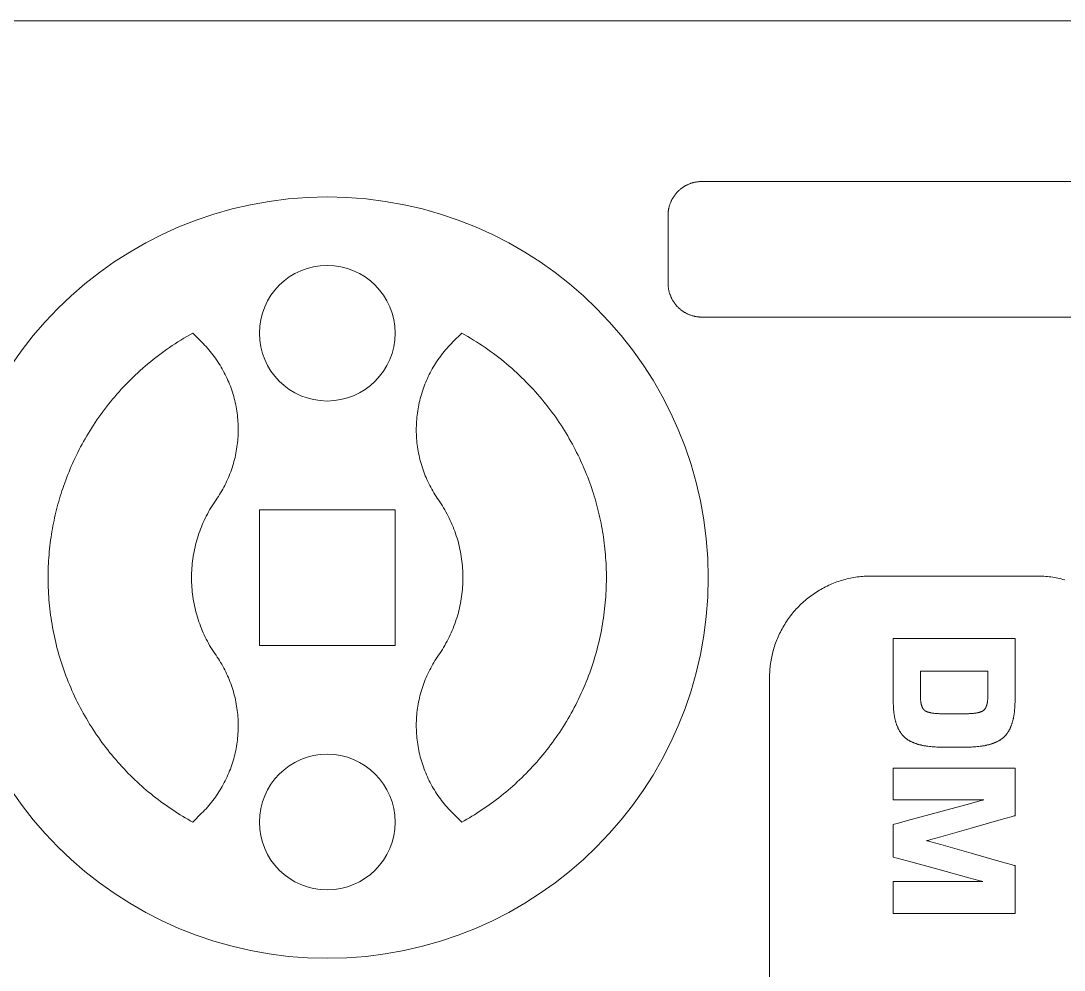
# Model space of a CAD drawing. Header units: inches. Extents: x -487 to 78, y 105 to 340.
# Drawn here: x -366.44 to -342.62, y 318.71 to 340.39 of the extents above; entities that cross this region are included whole.
import ezdxf

# ---------------------------------------------------------------- set-up
doc = ezdxf.new("R2010")
doc.units = ezdxf.units.IN
doc.header["$MEASUREMENT"] = 0
for name, color, linetype in [('Capa 1', 7, 'Continuous'), ('Capa 2', 20, 'Continuous'), ('Capa 3', 150, 'Continuous')]:
    doc.layers.add(name, color=color, linetype=linetype)

msp = doc.modelspace()

# ---------------------------------------------------------------- linework, layer by layer
at = {"layer": 'Capa 1', "color": 28, "lineweight": 9, "true_color": 0x11100b}
for points in [[(-342.177, 333.622), (-350.891, 333.622), (-350.904, 333.622), (-350.918, 333.623), (-350.931, 333.623), (-350.944, 333.624), (-350.958, 333.625), (-350.971, 333.626), (-350.985, 333.628), (-350.998, 333.63), (-351.011, 333.632), (-351.024, 333.634), (-351.037, 333.636), (-351.05, 333.639), (-351.063, 333.642), (-351.077, 333.645), (-351.089, 333.648), (-351.102, 333.652), (-351.115, 333.655), (-351.128, 333.659), (-351.141, 333.664), (-351.153, 333.668), (-351.166, 333.673), (-351.178, 333.677), (-351.191, 333.683), (-351.203, 333.688), (-351.215, 333.693), (-351.227, 333.699), (-351.239, 333.705), (-351.251, 333.711), (-351.263, 333.717), (-351.275, 333.724), (-351.286, 333.731), (-351.298, 333.737), (-351.309, 333.745), (-351.32, 333.752), (-351.331, 333.759), (-351.342, 333.767), (-351.353, 333.775), (-351.363, 333.783), (-351.374, 333.791), (-351.384, 333.8), (-351.395, 333.808), (-351.405, 333.817), (-351.415, 333.826), (-351.424, 333.835), (-351.434, 333.844), (-351.443, 333.854), (-351.453, 333.864), (-351.462, 333.873), (-351.471, 333.883), (-351.479, 333.893), (-351.488, 333.904), (-351.497, 333.914), (-351.505, 333.924), (-351.513, 333.935), (-351.521, 333.946), (-351.528, 333.957), (-351.536, 333.968), (-351.543, 333.979), (-351.55, 333.99), (-351.557, 334.002), (-351.564, 334.013), (-351.57, 334.025), (-351.577, 334.037), (-351.583, 334.049), (-351.589, 334.061), (-351.595, 334.073), (-351.6, 334.085), (-351.605, 334.097), (-351.61, 334.11), (-351.615, 334.122), (-351.62, 334.135), (-351.624, 334.147), (-351.629, 334.16), (-351.633, 334.173), (-351.636, 334.186), (-351.64, 334.198), (-351.643, 334.211), (-351.646, 334.224), (-351.649, 334.237), (-351.652, 334.25), (-351.654, 334.264), (-351.656, 334.277), (-351.658, 334.29), (-351.66, 334.303), (-351.661, 334.317), (-351.663, 334.33), (-351.664, 334.343), (-351.664, 334.357), (-351.665, 334.37), (-351.665, 334.383), (-351.665, 334.397), (-351.665, 335.946), (-351.665, 335.959), (-351.665, 335.972), (-351.664, 335.986), (-351.664, 335.999), (-351.663, 336.012), (-351.661, 336.026), (-351.66, 336.039), (-351.658, 336.052), (-351.656, 336.065), (-351.654, 336.078), (-351.652, 336.092), (-351.649, 336.105), (-351.646, 336.118), (-351.643, 336.131), (-351.64, 336.144), (-351.636, 336.157), (-351.633, 336.169), (-351.629, 336.182), (-351.624, 336.195), (-351.62, 336.208), (-351.615, 336.22), (-351.61, 336.233), (-351.605, 336.245), (-351.6, 336.257), (-351.595, 336.269), (-351.589, 336.282), (-351.583, 336.293), (-351.577, 336.305), (-351.57, 336.317), (-351.564, 336.329), (-351.557, 336.34), (-351.55, 336.352), (-351.543, 336.363), (-351.536, 336.374), (-351.528, 336.385), (-351.521, 336.396), (-351.513, 336.407), (-351.505, 336.418), (-351.497, 336.428), (-351.488, 336.439), (-351.479, 336.449), (-351.471, 336.459), (-351.462, 336.469), (-351.453, 336.479), (-351.443, 336.488), (-351.434, 336.498), (-351.424, 336.507), (-351.415, 336.516), (-351.405, 336.525), (-351.395, 336.534), (-351.384, 336.543), (-351.374, 336.551), (-351.363, 336.559), (-351.353, 336.567), (-351.342, 336.575), (-351.331, 336.583), (-351.32, 336.59), (-351.309, 336.598), (-351.298, 336.605), (-351.286, 336.612), (-351.275, 336.618), (-351.263, 336.625), (-351.251, 336.631), (-351.239, 336.637), (-351.227, 336.643), (-351.215, 336.649), (-351.203, 336.654), (-351.191, 336.66), (-351.178, 336.665), (-351.166, 336.67), (-351.153, 336.674), (-351.141, 336.679), (-351.128, 336.683), (-351.115, 336.687), (-351.102, 336.691), (-351.089, 336.694), (-351.077, 336.697), (-351.063, 336.701), (-351.05, 336.703), (-351.037, 336.706), (-351.024, 336.708), (-351.011, 336.711), (-350.998, 336.713), (-350.985, 336.714), (-350.971, 336.716), (-350.958, 336.717), (-350.944, 336.718), (-350.931, 336.719), (-350.918, 336.719), (-350.904, 336.72), (-350.891, 336.72), (-339.446, 336.72)], [(-362.516, 333.255), (-362.584, 333.217), (-362.652, 333.178), (-362.719, 333.138), (-362.785, 333.098), (-362.852, 333.057), (-362.917, 333.015), (-362.982, 332.972), (-363.047, 332.928), (-363.111, 332.884), (-363.174, 332.839), (-363.237, 332.793), (-363.299, 332.746), (-363.36, 332.699), (-363.421, 332.651), (-363.481, 332.603), (-363.54, 332.554), (-363.599, 332.504), (-363.657, 332.453), (-363.714, 332.402), (-363.771, 332.351), (-363.827, 332.298), (-363.882, 332.245), (-363.936, 332.192), (-363.99, 332.138), (-364.043, 332.083), (-364.095, 332.028), (-364.146, 331.973), (-364.197, 331.917), (-364.247, 331.861), (-364.296, 331.804), (-364.344, 331.746), (-364.391, 331.689), (-364.438, 331.63), (-364.484, 331.572), (-364.529, 331.513), (-364.573, 331.454), (-364.617, 331.394), (-364.659, 331.334), (-364.701, 331.274), (-364.742, 331.213), (-364.782, 331.153), (-364.821, 331.092), (-364.86, 331.03), (-364.898, 330.969), (-364.935, 330.907), (-364.971, 330.845), (-365.006, 330.783), (-365.04, 330.721), (-365.074, 330.658), (-365.107, 330.596), (-365.139, 330.533), (-365.17, 330.47), (-365.2, 330.407), (-365.23, 330.344), (-365.259, 330.281), (-365.287, 330.217), (-365.314, 330.154), (-365.34, 330.091), (-365.366, 330.028), (-365.39, 329.964), (-365.414, 329.901), (-365.438, 329.837), (-365.46, 329.774), (-365.482, 329.711), (-365.502, 329.652), (-365.521, 329.593), (-365.539, 329.533), (-365.557, 329.473), (-365.575, 329.413), (-365.592, 329.352), (-365.608, 329.29), (-365.624, 329.229), (-365.639, 329.166), (-365.654, 329.104), (-365.668, 329.041), (-365.682, 328.978), (-365.695, 328.915), (-365.707, 328.851), (-365.719, 328.787), (-365.73, 328.722), (-365.741, 328.657), (-365.75, 328.592), (-365.76, 328.526), (-365.768, 328.46), (-365.776, 328.394), (-365.783, 328.328), (-365.79, 328.261), (-365.796, 328.194), (-365.801, 328.127), (-365.805, 328.06), (-365.809, 327.992), (-365.812, 327.924), (-365.814, 327.856), (-365.816, 327.787), (-365.817, 327.719), (-365.817, 327.65), (-365.817, 327.581), (-365.815, 327.512), (-365.813, 327.443), (-365.81, 327.374), (-365.807, 327.304), (-365.802, 327.235), (-365.797, 327.165), (-365.791, 327.095), (-365.784, 327.025), (-365.777, 326.956), (-365.769, 326.886), (-365.76, 326.816), (-365.75, 326.746), (-365.739, 326.676), (-365.728, 326.606), (-365.715, 326.536), (-365.702, 326.466), (-365.688, 326.396), (-365.674, 326.326), (-365.658, 326.256), (-365.642, 326.187), (-365.625, 326.117), (-365.607, 326.048), (-365.588, 325.978), (-365.569, 325.909), (-365.548, 325.84), (-365.527, 325.772), (-365.506, 325.703), (-365.483, 325.634), (-365.459, 325.566), (-365.435, 325.498), (-365.41, 325.43), (-365.384, 325.363), (-365.358, 325.295), (-365.33, 325.228), (-365.302, 325.162), (-365.273, 325.095), (-365.244, 325.029), (-365.213, 324.963), (-365.182, 324.898), (-365.15, 324.833), (-365.117, 324.768), (-365.084, 324.703), (-365.05, 324.639), (-365.015, 324.576), (-364.979, 324.513), (-364.943, 324.45), (-364.906, 324.388), (-364.869, 324.326), (-364.83, 324.265), (-364.791, 324.204), (-364.752, 324.143), (-364.711, 324.083), (-364.67, 324.024), (-364.629, 323.965), (-364.587, 323.907), (-364.544, 323.849), (-364.5, 323.792), (-364.456, 323.735), (-364.412, 323.679), (-364.366, 323.624), (-364.321, 323.569), (-364.274, 323.514), (-364.228, 323.46), (-364.18, 323.407), (-364.132, 323.355), (-364.084, 323.303), (-364.035, 323.251), (-363.986, 323.201), (-363.936, 323.151), (-363.886, 323.101), (-363.835, 323.052), (-363.784, 323.004), (-363.732, 322.957), (-363.68, 322.91), (-363.628, 322.864), (-363.575, 322.819), (-363.522, 322.774), (-363.468, 322.73), (-363.415, 322.687), (-363.36, 322.644), (-363.306, 322.602), (-363.251, 322.56), (-363.196, 322.52), (-363.14, 322.48), (-363.085, 322.441), (-363.029, 322.402), (-362.973, 322.365), (-362.916, 322.327), (-362.86, 322.291), (-362.803, 322.256), (-362.746, 322.221), (-362.688, 322.186), (-362.631, 322.153), (-362.573, 322.12), (-362.516, 322.087), (-362.312, 322.289), (-362.278, 322.323), (-362.244, 322.358), (-362.211, 322.393), (-362.179, 322.43), (-362.147, 322.466), (-362.116, 322.504), (-362.085, 322.542), (-362.055, 322.58), (-362.026, 322.619), (-361.998, 322.658), (-361.97, 322.698), (-361.942, 322.739), (-361.916, 322.779), (-361.89, 322.821), (-361.865, 322.862), (-361.841, 322.904), (-361.817, 322.947), (-361.795, 322.99), (-361.773, 323.033), (-361.751, 323.077), (-361.731, 323.121), (-361.711, 323.165), (-361.692, 323.21), (-361.674, 323.255), (-361.656, 323.3), (-361.64, 323.346), (-361.623, 323.392), (-361.608, 323.438), (-361.594, 323.484), (-361.58, 323.531), (-361.568, 323.578), (-361.556, 323.625), (-361.545, 323.673), (-361.535, 323.72), (-361.525, 323.768), (-361.517, 323.816), (-361.509, 323.864), (-361.502, 323.912), (-361.496, 323.96), (-361.491, 324.008), (-361.487, 324.057), (-361.483, 324.105), (-361.48, 324.154), (-361.478, 324.202), (-361.477, 324.251), (-361.477, 324.3), (-361.477, 324.348), (-361.479, 324.397), (-361.481, 324.445), (-361.485, 324.494), (-361.489, 324.542), (-361.493, 324.591), (-361.499, 324.639), (-361.506, 324.687), (-361.513, 324.735), (-361.521, 324.783), (-361.53, 324.831), (-361.54, 324.878), (-361.55, 324.926), (-361.562, 324.973), (-361.574, 325.02), (-361.587, 325.067), (-361.601, 325.114), (-361.616, 325.16), (-361.632, 325.206), (-361.648, 325.252), (-361.665, 325.297), (-361.683, 325.343), (-361.701, 325.387), (-361.721, 325.432), (-361.741, 325.476), (-361.762, 325.52), (-361.784, 325.564), (-361.806, 325.607), (-361.829, 325.649), (-361.853, 325.692), (-361.878, 325.734), (-361.903, 325.775), (-361.929, 325.816), (-361.956, 325.857), (-361.984, 325.897), (-362.014, 325.941), (-362.044, 325.986), (-362.073, 326.032), (-362.101, 326.078), (-362.129, 326.125), (-362.155, 326.171), (-362.181, 326.219), (-362.206, 326.267), (-362.23, 326.315), (-362.253, 326.364), (-362.275, 326.413), (-362.297, 326.463), (-362.318, 326.512), (-362.337, 326.563), (-362.356, 326.613), (-362.374, 326.664), (-362.391, 326.715), (-362.407, 326.767), (-362.423, 326.819), (-362.437, 326.871), (-362.451, 326.923), (-362.463, 326.976), (-362.475, 327.028), (-362.485, 327.081), (-362.495, 327.134), (-362.504, 327.188), (-362.512, 327.241), (-362.519, 327.294), (-362.525, 327.348), (-362.531, 327.402), (-362.535, 327.456), (-362.538, 327.509), (-362.54, 327.563), (-362.542, 327.617), (-362.542, 327.671), (-362.542, 327.725), (-362.54, 327.779), (-362.538, 327.833), (-362.535, 327.887), (-362.531, 327.941), (-362.525, 327.995), (-362.519, 328.048), (-362.512, 328.102), (-362.504, 328.155), (-362.495, 328.209), (-362.485, 328.262), (-362.475, 328.314), (-362.463, 328.367), (-362.451, 328.42), (-362.437, 328.472), (-362.423, 328.524), (-362.407, 328.576), (-362.391, 328.627), (-362.374, 328.678), (-362.356, 328.729), (-362.337, 328.78), (-362.318, 328.83), (-362.297, 328.88), (-362.275, 328.93), (-362.253, 328.979), (-362.23, 329.028), (-362.206, 329.076), (-362.181, 329.124), (-362.155, 329.171), (-362.129, 329.218), (-362.101, 329.265), (-362.073, 329.311), (-362.044, 329.356), (-362.014, 329.401), (-361.984, 329.446), (-361.956, 329.486), (-361.929, 329.527), (-361.903, 329.568), (-361.878, 329.609), (-361.853, 329.651), (-361.829, 329.693), (-361.806, 329.736), (-361.784, 329.779), (-361.762, 329.823), (-361.741, 329.866), (-361.721, 329.911), (-361.701, 329.955), (-361.683, 330), (-361.665, 330.045), (-361.648, 330.091), (-361.632, 330.137), (-361.616, 330.183), (-361.601, 330.229), (-361.587, 330.276), (-361.574, 330.322), (-361.562, 330.37), (-361.55, 330.417), (-361.54, 330.464), (-361.53, 330.512), (-361.521, 330.559), (-361.513, 330.608), (-361.506, 330.656), (-361.499, 330.704), (-361.493, 330.752), (-361.489, 330.801), (-361.485, 330.849), (-361.481, 330.897), (-361.479, 330.946), (-361.477, 330.994), (-361.477, 331.043), (-361.477, 331.092), (-361.478, 331.14), (-361.48, 331.189), (-361.483, 331.237), (-361.487, 331.286), (-361.491, 331.334), (-361.496, 331.383), (-361.502, 331.431), (-361.509, 331.479), (-361.517, 331.527), (-361.525, 331.575), (-361.535, 331.622), (-361.545, 331.67), (-361.556, 331.717), (-361.568, 331.765), (-361.58, 331.811), (-361.594, 331.858), (-361.608, 331.905), (-361.623, 331.951), (-361.64, 331.997), (-361.656, 332.042), (-361.674, 332.088), (-361.692, 332.133), (-361.711, 332.178), (-361.731, 332.222), (-361.751, 332.266), (-361.773, 332.31), (-361.795, 332.353), (-361.817, 332.396), (-361.841, 332.438), (-361.865, 332.48), (-361.89, 332.522), (-361.916, 332.564), (-361.942, 332.604), (-361.97, 332.645), (-361.998, 332.684), (-362.026, 332.724), (-362.055, 332.763), (-362.085, 332.801), (-362.116, 332.839), (-362.147, 332.876), (-362.179, 332.913), (-362.211, 332.949), (-362.244, 332.985), (-362.278, 333.02), (-362.312, 333.054), (-362.516, 333.255)], [(-356.374, 333.255), (-356.306, 333.217), (-356.238, 333.178), (-356.171, 333.138), (-356.104, 333.098), (-356.038, 333.057), (-355.972, 333.015), (-355.907, 332.972), (-355.843, 332.928), (-355.779, 332.884), (-355.716, 332.839), (-355.653, 332.793), (-355.591, 332.746), (-355.53, 332.699), (-355.469, 332.651), (-355.409, 332.603), (-355.349, 332.554), (-355.291, 332.504), (-355.233, 332.453), (-355.175, 332.402), (-355.119, 332.351), (-355.063, 332.298), (-355.008, 332.245), (-354.953, 332.192), (-354.9, 332.138), (-354.847, 332.083), (-354.795, 332.028), (-354.743, 331.973), (-354.693, 331.917), (-354.643, 331.861), (-354.594, 331.804), (-354.545, 331.746), (-354.498, 331.689), (-354.452, 331.63), (-354.406, 331.572), (-354.361, 331.513), (-354.316, 331.454), (-354.273, 331.394), (-354.23, 331.334), (-354.188, 331.274), (-354.147, 331.213), (-354.107, 331.153), (-354.068, 331.092), (-354.029, 331.03), (-353.992, 330.969), (-353.955, 330.907), (-353.919, 330.845), (-353.884, 330.783), (-353.849, 330.721), (-353.816, 330.658), (-353.783, 330.596), (-353.751, 330.533), (-353.72, 330.47), (-353.689, 330.407), (-353.66, 330.344), (-353.631, 330.281), (-353.603, 330.217), (-353.576, 330.154), (-353.549, 330.091), (-353.524, 330.028), (-353.499, 329.964), (-353.475, 329.901), (-353.452, 329.837), (-353.429, 329.774), (-353.408, 329.711), (-353.388, 329.652), (-353.369, 329.593), (-353.35, 329.533), (-353.332, 329.473), (-353.315, 329.413), (-353.298, 329.352), (-353.281, 329.29), (-353.266, 329.229), (-353.25, 329.166), (-353.236, 329.104), (-353.221, 329.041), (-353.208, 328.978), (-353.195, 328.915), (-353.183, 328.851), (-353.171, 328.787), (-353.16, 328.722), (-353.149, 328.657), (-353.139, 328.592), (-353.13, 328.526), (-353.121, 328.46), (-353.113, 328.394), (-353.106, 328.328), (-353.1, 328.261), (-353.094, 328.194), (-353.089, 328.127), (-353.084, 328.06), (-353.08, 327.992), (-353.077, 327.924), (-353.075, 327.856), (-353.073, 327.787), (-353.072, 327.719), (-353.072, 327.65), (-353.073, 327.581), (-353.074, 327.512), (-353.077, 327.443), (-353.079, 327.374), (-353.083, 327.304), (-353.087, 327.235), (-353.092, 327.165), (-353.098, 327.095), (-353.105, 327.025), (-353.113, 326.956), (-353.121, 326.886), (-353.13, 326.816), (-353.14, 326.746), (-353.151, 326.676), (-353.162, 326.606), (-353.174, 326.536), (-353.187, 326.466), (-353.201, 326.396), (-353.216, 326.326), (-353.231, 326.256), (-353.248, 326.187), (-353.265, 326.117), (-353.282, 326.048), (-353.301, 325.978), (-353.321, 325.909), (-353.341, 325.84), (-353.362, 325.772), (-353.384, 325.703), (-353.407, 325.634), (-353.43, 325.566), (-353.454, 325.498), (-353.48, 325.43), (-353.505, 325.363), (-353.532, 325.295), (-353.559, 325.228), (-353.587, 325.162), (-353.616, 325.095), (-353.646, 325.029), (-353.676, 324.963), (-353.708, 324.898), (-353.74, 324.833), (-353.772, 324.768), (-353.806, 324.703), (-353.84, 324.639), (-353.875, 324.576), (-353.91, 324.513), (-353.946, 324.45), (-353.983, 324.388), (-354.021, 324.326), (-354.06, 324.265), (-354.098, 324.204), (-354.138, 324.143), (-354.178, 324.083), (-354.219, 324.024), (-354.261, 323.965), (-354.303, 323.907), (-354.346, 323.849), (-354.389, 323.792), (-354.433, 323.735), (-354.478, 323.679), (-354.523, 323.624), (-354.569, 323.569), (-354.615, 323.514), (-354.662, 323.46), (-354.709, 323.407), (-354.757, 323.355), (-354.806, 323.303), (-354.855, 323.251), (-354.904, 323.201), (-354.954, 323.151), (-355.004, 323.101), (-355.055, 323.052), (-355.106, 323.004), (-355.157, 322.957), (-355.209, 322.91), (-355.262, 322.864), (-355.314, 322.819), (-355.368, 322.774), (-355.421, 322.73), (-355.475, 322.687), (-355.529, 322.644), (-355.584, 322.602), (-355.639, 322.56), (-355.694, 322.52), (-355.749, 322.48), (-355.805, 322.441), (-355.861, 322.402), (-355.917, 322.365), (-355.973, 322.327), (-356.03, 322.291), (-356.087, 322.256), (-356.144, 322.221), (-356.201, 322.186), (-356.259, 322.153), (-356.316, 322.12), (-356.374, 322.087), (-356.577, 322.289), (-356.612, 322.323), (-356.645, 322.358), (-356.679, 322.393), (-356.711, 322.43), (-356.743, 322.466), (-356.774, 322.504), (-356.805, 322.542), (-356.834, 322.58), (-356.863, 322.619), (-356.892, 322.658), (-356.92, 322.698), (-356.947, 322.739), (-356.974, 322.779), (-356.999, 322.821), (-357.024, 322.862), (-357.049, 322.904), (-357.072, 322.947), (-357.095, 322.99), (-357.117, 323.033), (-357.138, 323.077), (-357.159, 323.121), (-357.179, 323.165), (-357.198, 323.21), (-357.216, 323.255), (-357.233, 323.3), (-357.25, 323.346), (-357.266, 323.392), (-357.281, 323.438), (-357.295, 323.484), (-357.309, 323.531), (-357.322, 323.578), (-357.333, 323.625), (-357.345, 323.673), (-357.355, 323.72), (-357.364, 323.768), (-357.373, 323.816), (-357.38, 323.864), (-357.388, 323.912), (-357.394, 323.96), (-357.399, 324.008), (-357.403, 324.057), (-357.407, 324.105), (-357.41, 324.154), (-357.411, 324.202), (-357.412, 324.251), (-357.413, 324.3), (-357.412, 324.348), (-357.411, 324.397), (-357.408, 324.445), (-357.405, 324.494), (-357.401, 324.542), (-357.396, 324.591), (-357.391, 324.639), (-357.384, 324.687), (-357.377, 324.735), (-357.369, 324.783), (-357.36, 324.831), (-357.35, 324.878), (-357.339, 324.926), (-357.328, 324.973), (-357.315, 325.02), (-357.302, 325.067), (-357.288, 325.114), (-357.274, 325.16), (-357.258, 325.206), (-357.242, 325.252), (-357.225, 325.297), (-357.207, 325.343), (-357.188, 325.387), (-357.169, 325.432), (-357.149, 325.476), (-357.128, 325.52), (-357.106, 325.564), (-357.083, 325.607), (-357.06, 325.649), (-357.036, 325.692), (-357.012, 325.734), (-356.986, 325.775), (-356.96, 325.816), (-356.933, 325.857), (-356.906, 325.897), (-356.875, 325.941), (-356.846, 325.986), (-356.817, 326.032), (-356.788, 326.078), (-356.761, 326.125), (-356.735, 326.171), (-356.709, 326.219), (-356.684, 326.267), (-356.66, 326.315), (-356.636, 326.364), (-356.614, 326.413), (-356.593, 326.463), (-356.572, 326.512), (-356.552, 326.563), (-356.534, 326.613), (-356.515, 326.664), (-356.498, 326.715), (-356.482, 326.767), (-356.467, 326.819), (-356.452, 326.871), (-356.439, 326.923), (-356.426, 326.976), (-356.415, 327.028), (-356.404, 327.081), (-356.394, 327.134), (-356.385, 327.188), (-356.377, 327.241), (-356.37, 327.294), (-356.364, 327.348), (-356.359, 327.402), (-356.355, 327.456), (-356.351, 327.509), (-356.349, 327.563), (-356.348, 327.617), (-356.347, 327.671), (-356.348, 327.725), (-356.349, 327.779), (-356.351, 327.833), (-356.355, 327.887), (-356.359, 327.941), (-356.364, 327.995), (-356.37, 328.048), (-356.377, 328.102), (-356.385, 328.155), (-356.394, 328.209), (-356.404, 328.262), (-356.415, 328.314), (-356.426, 328.367), (-356.439, 328.42), (-356.452, 328.472), (-356.467, 328.524), (-356.482, 328.576), (-356.498, 328.627), (-356.515, 328.678), (-356.534, 328.729), (-356.552, 328.78), (-356.572, 328.83), (-356.593, 328.88), (-356.614, 328.93), (-356.636, 328.979), (-356.66, 329.028), (-356.684, 329.076), (-356.709, 329.124), (-356.735, 329.171), (-356.761, 329.218), (-356.788, 329.265), (-356.817, 329.311), (-356.846, 329.356), (-356.875, 329.401), (-356.906, 329.446), (-356.933, 329.486), (-356.96, 329.527), (-356.986, 329.568), (-357.012, 329.609), (-357.036, 329.651), (-357.06, 329.693), (-357.083, 329.736), (-357.106, 329.779), (-357.128, 329.823), (-357.149, 329.866), (-357.169, 329.911), (-357.188, 329.955), (-357.207, 330), (-357.225, 330.045), (-357.242, 330.091), (-357.258, 330.137), (-357.274, 330.183), (-357.288, 330.229), (-357.302, 330.276), (-357.315, 330.322), (-357.328, 330.37), (-357.339, 330.417), (-357.35, 330.464), (-357.36, 330.512), (-357.369, 330.559), (-357.377, 330.608), (-357.384, 330.656), (-357.391, 330.704), (-357.396, 330.752), (-357.401, 330.801), (-357.405, 330.849), (-357.408, 330.897), (-357.411, 330.946), (-357.412, 330.994), (-357.413, 331.043), (-357.412, 331.092), (-357.411, 331.14), (-357.41, 331.189), (-357.407, 331.237), (-357.403, 331.286), (-357.399, 331.334), (-357.394, 331.383), (-357.388, 331.431), (-357.38, 331.479), (-357.373, 331.527), (-357.364, 331.575), (-357.355, 331.622), (-357.345, 331.67), (-357.333, 331.717), (-357.322, 331.765), (-357.309, 331.811), (-357.295, 331.858), (-357.281, 331.905), (-357.266, 331.951), (-357.25, 331.997), (-357.233, 332.042), (-357.216, 332.088), (-357.198, 332.133), (-357.179, 332.178), (-357.159, 332.222), (-357.138, 332.266), (-357.117, 332.31), (-357.095, 332.353), (-357.072, 332.396), (-357.049, 332.438), (-357.024, 332.48), (-356.999, 332.522), (-356.974, 332.564), (-356.947, 332.604), (-356.92, 332.645), (-356.892, 332.684), (-356.863, 332.724), (-356.834, 332.763), (-356.805, 332.801), (-356.774, 332.839), (-356.743, 332.876), (-356.711, 332.913), (-356.679, 332.949), (-356.645, 332.985), (-356.612, 333.02), (-356.577, 333.054), (-356.374, 333.255)], [(-360.994, 329.22), (-360.994, 326.123), (-357.896, 326.123), (-357.896, 329.22), (-360.994, 329.22)], [(-349.348, 318.436), (-349.348, 325.385), (-349.348, 325.425), (-349.347, 325.466), (-349.345, 325.506), (-349.343, 325.546), (-349.339, 325.585), (-349.335, 325.626), (-349.331, 325.665), (-349.326, 325.705), (-349.32, 325.745), (-349.314, 325.784), (-349.306, 325.824), (-349.298, 325.863), (-349.29, 325.902), (-349.281, 325.941), (-349.271, 325.98), (-349.26, 326.019), (-349.249, 326.057), (-349.237, 326.096), (-349.224, 326.134), (-349.211, 326.171), (-349.197, 326.209), (-349.182, 326.247), (-349.167, 326.284), (-349.152, 326.32), (-349.135, 326.357), (-349.118, 326.393), (-349.1, 326.429), (-349.082, 326.465), (-349.063, 326.5), (-349.043, 326.535), (-349.023, 326.57), (-349.002, 326.604), (-348.981, 326.638), (-348.959, 326.672), (-348.937, 326.705), (-348.914, 326.738), (-348.89, 326.77), (-348.866, 326.802), (-348.841, 326.834), (-348.816, 326.865), (-348.79, 326.896), (-348.764, 326.926), (-348.737, 326.956), (-348.71, 326.985), (-348.682, 327.014), (-348.653, 327.042), (-348.625, 327.07), (-348.595, 327.098), (-348.565, 327.124), (-348.535, 327.151), (-348.504, 327.177), (-348.473, 327.202), (-348.442, 327.227), (-348.41, 327.251), (-348.377, 327.274), (-348.345, 327.297), (-348.311, 327.32), (-348.278, 327.342), (-348.244, 327.363), (-348.21, 327.384), (-348.175, 327.404), (-348.14, 327.423), (-348.105, 327.442), (-348.069, 327.461), (-348.033, 327.478), (-347.996, 327.496), (-347.96, 327.512), (-347.923, 327.528), (-347.886, 327.543), (-347.849, 327.558), (-347.811, 327.572), (-347.773, 327.585), (-347.735, 327.597), (-347.697, 327.609), (-347.658, 327.621), (-347.62, 327.631), (-347.581, 327.641), (-347.542, 327.65), (-347.503, 327.659), (-347.463, 327.667), (-347.424, 327.674), (-347.384, 327.681), (-347.345, 327.686), (-347.305, 327.691), (-347.265, 327.696), (-347.225, 327.7), (-347.185, 327.703), (-347.145, 327.705), (-347.105, 327.707), (-347.065, 327.708), (-347.025, 327.708), (-343.244, 327.708), (-343.203, 327.708), (-343.163, 327.707), (-343.123, 327.705), (-343.083, 327.703), (-343.043, 327.7), (-343.003, 327.696), (-342.964, 327.691), (-342.924, 327.686), (-342.884, 327.681), (-342.844, 327.674), (-342.805, 327.667), (-342.766, 327.659), (-342.727, 327.65), (-342.688, 327.641), (-342.649, 327.631), (-342.61, 327.621)]]:
    msp.add_lwpolyline(points, dxfattribs=at)
for points in [[(-350.749, 327.671), (-350.749, 332.474), (-354.642, 336.367), (-359.445, 336.367), (-364.247, 336.367), (-368.14, 332.474), (-368.14, 327.671), (-368.14, 322.869), (-364.247, 318.976), (-359.445, 318.976), (-354.642, 318.976), (-350.749, 322.869), (-350.749, 327.671), (-350.749, 327.671), (-350.749, 327.671), (-350.749, 327.671)], [(-357.896, 333.255), (-357.896, 334.111), (-358.59, 334.804), (-359.445, 334.804), (-360.3, 334.804), (-360.994, 334.111), (-360.994, 333.255), (-360.994, 332.4), (-360.3, 331.706), (-359.445, 331.706), (-358.59, 331.706), (-357.896, 332.4), (-357.896, 333.255), (-357.896, 333.255), (-357.896, 333.255), (-357.896, 333.255)], [(-357.896, 322.087), (-357.896, 322.943), (-358.59, 323.637), (-359.445, 323.637), (-360.3, 323.637), (-360.994, 322.943), (-360.994, 322.087), (-360.994, 321.232), (-360.3, 320.539), (-359.445, 320.539), (-358.59, 320.539), (-357.896, 321.232), (-357.896, 322.087), (-357.896, 322.087), (-357.896, 322.087), (-357.896, 322.087)]]:
    msp.add_open_spline(points, degree=3, knots=[0, 0, 0, 0, 1, 1, 1, 2, 2, 2, 3, 3, 3, 4, 4, 4, 5, 5, 5, 5], dxfattribs=at)
at = {"layer": 'Capa 2', "color": 12, "lineweight": 9, "true_color": 0xe30e13}
for points in [[(-346.524, 326.278), (-346.524, 326.278), (-346.522, 326.278), (-346.516, 326.278), (-346.493, 326.278), (-346.405, 326.278), (-346.09, 326.278), (-345.134, 326.278), (-344.178, 326.278), (-343.863, 326.278), (-343.775, 326.278), (-343.752, 326.278), (-343.746, 326.278), (-343.744, 326.278), (-343.744, 326.278)], [(-346.524, 324.864), (-346.524, 324.865), (-346.524, 324.866), (-346.524, 324.868), (-346.524, 324.88), (-346.524, 324.925), (-346.524, 325.085), (-346.524, 325.571), (-346.524, 326.057), (-346.524, 326.217), (-346.524, 326.262), (-346.524, 326.274), (-346.524, 326.277), (-346.524, 326.278), (-346.524, 326.278)], [(-343.744, 326.278), (-343.744, 326.278), (-343.744, 326.277), (-343.744, 326.274), (-343.744, 326.262), (-343.744, 326.217), (-343.744, 326.057), (-343.744, 325.571), (-343.744, 325.085), (-343.744, 324.925), (-343.744, 324.88), (-343.744, 324.868), (-343.744, 324.866), (-343.744, 324.865), (-343.744, 324.864)], [(-345.904, 325.533), (-345.904, 325.533), (-345.904, 325.533), (-345.904, 325.532), (-345.904, 325.527), (-345.904, 325.509), (-345.904, 325.446), (-345.904, 325.256), (-345.904, 325.065), (-345.904, 325.002), (-345.904, 324.985), (-345.904, 324.98), (-345.904, 324.979), (-345.904, 324.979), (-345.904, 324.978)], [(-344.364, 325.533), (-344.364, 325.533), (-344.365, 325.533), (-344.369, 325.533), (-344.382, 325.533), (-344.43, 325.533), (-344.605, 325.533), (-345.134, 325.533), (-345.664, 325.533), (-345.838, 325.533), (-345.887, 325.533), (-345.9, 325.533), (-345.903, 325.533), (-345.904, 325.533), (-345.904, 325.533)], [(-344.364, 324.978), (-344.364, 324.979), (-344.364, 324.979), (-344.364, 324.98), (-344.364, 324.985), (-344.364, 325.002), (-344.364, 325.065), (-344.364, 325.256), (-344.364, 325.446), (-344.364, 325.509), (-344.364, 325.527), (-344.364, 325.532), (-344.364, 325.533), (-344.364, 325.533), (-344.364, 325.533)], [(-345.415, 323.8), (-345.453, 323.8), (-345.491, 323.801), (-345.527, 323.802), (-345.564, 323.804), (-345.599, 323.806), (-345.633, 323.808), (-345.667, 323.811), (-345.7, 323.815), (-345.732, 323.819), (-345.749, 323.821), (-345.764, 323.823), (-345.78, 323.826), (-345.795, 323.828), (-345.81, 323.831), (-345.825, 323.833), (-345.84, 323.836), (-345.855, 323.839), (-345.869, 323.842), (-345.883, 323.845), (-345.897, 323.849), (-345.912, 323.852), (-345.925, 323.856), (-345.939, 323.859), (-345.952, 323.863), (-345.965, 323.867), (-345.978, 323.871), (-345.991, 323.875), (-346.004, 323.879), (-346.017, 323.883), (-346.029, 323.888), (-346.041, 323.893), (-346.053, 323.897), (-346.065, 323.902), (-346.076, 323.907), (-346.087, 323.912), (-346.099, 323.917), (-346.11, 323.922), (-346.121, 323.928), (-346.131, 323.933), (-346.142, 323.939), (-346.152, 323.945), (-346.162, 323.95), (-346.172, 323.956), (-346.182, 323.962), (-346.192, 323.969), (-346.201, 323.975), (-346.206, 323.978), (-346.21, 323.982), (-346.215, 323.985), (-346.219, 323.988), (-346.224, 323.991), (-346.228, 323.995), (-346.233, 323.998), (-346.237, 324.002), (-346.241, 324.005), (-346.245, 324.008), (-346.25, 324.012), (-346.254, 324.015), (-346.258, 324.019), (-346.262, 324.022), (-346.266, 324.026), (-346.27, 324.03), (-346.274, 324.033), (-346.278, 324.037), (-346.281, 324.041), (-346.285, 324.045), (-346.289, 324.048), (-346.293, 324.052), (-346.297, 324.056), (-346.3, 324.06), (-346.304, 324.064), (-346.308, 324.068), (-346.311, 324.072), (-346.315, 324.076), (-346.318, 324.081), (-346.322, 324.085), (-346.325, 324.089), (-346.329, 324.093), (-346.332, 324.097), (-346.336, 324.102), (-346.339, 324.106), (-346.342, 324.111), (-346.345, 324.115), (-346.349, 324.12), (-346.352, 324.124), (-346.355, 324.129), (-346.361, 324.138), (-346.368, 324.148), (-346.374, 324.158), (-346.38, 324.168), (-346.386, 324.178), (-346.391, 324.188), (-346.397, 324.199), (-346.402, 324.209), (-346.408, 324.22), (-346.413, 324.231), (-346.418, 324.242), (-346.423, 324.253), (-346.428, 324.265), (-346.433, 324.276), (-346.438, 324.288), (-346.442, 324.3), (-346.446, 324.312), (-346.451, 324.324), (-346.455, 324.337), (-346.459, 324.35), (-346.463, 324.362), (-346.466, 324.375), (-346.47, 324.389), (-346.474, 324.402), (-346.477, 324.416), (-346.481, 324.429), (-346.484, 324.443), (-346.487, 324.457), (-346.49, 324.471), (-346.493, 324.486), (-346.495, 324.5), (-346.498, 324.515), (-346.5, 324.53), (-346.503, 324.545), (-346.505, 324.56), (-346.507, 324.576), (-346.509, 324.591), (-346.513, 324.623), (-346.516, 324.656), (-346.518, 324.689), (-346.52, 324.723), (-346.522, 324.757), (-346.524, 324.792), (-346.524, 324.828), (-346.524, 324.864)], [(-345.904, 324.978), (-345.904, 324.963), (-345.904, 324.947), (-345.903, 324.932), (-345.903, 324.917), (-345.902, 324.903), (-345.901, 324.889), (-345.9, 324.875), (-345.898, 324.861), (-345.897, 324.848), (-345.895, 324.836), (-345.894, 324.829), (-345.893, 324.823), (-345.892, 324.817), (-345.891, 324.811), (-345.89, 324.805), (-345.889, 324.799), (-345.888, 324.793), (-345.887, 324.788), (-345.885, 324.782), (-345.884, 324.777), (-345.883, 324.772), (-345.882, 324.766), (-345.88, 324.761), (-345.878, 324.756), (-345.877, 324.751), (-345.875, 324.746), (-345.874, 324.741), (-345.872, 324.736), (-345.87, 324.731), (-345.869, 324.727), (-345.867, 324.723), (-345.865, 324.718), (-345.863, 324.714), (-345.861, 324.709), (-345.859, 324.705), (-345.857, 324.701), (-345.855, 324.697), (-345.854, 324.695), (-345.853, 324.693), (-345.852, 324.691), (-345.851, 324.689), (-345.85, 324.688), (-345.848, 324.686), (-345.847, 324.684), (-345.846, 324.682), (-345.845, 324.68), (-345.844, 324.678), (-345.843, 324.677), (-345.842, 324.675), (-345.841, 324.673), (-345.839, 324.671), (-345.838, 324.67), (-345.837, 324.668), (-345.836, 324.667), (-345.834, 324.665), (-345.833, 324.663), (-345.832, 324.662), (-345.831, 324.66), (-345.829, 324.659), (-345.828, 324.657), (-345.827, 324.656), (-345.825, 324.654), (-345.824, 324.653), (-345.823, 324.651), (-345.821, 324.65), (-345.82, 324.648), (-345.819, 324.647), (-345.817, 324.646), (-345.816, 324.645), (-345.815, 324.643), (-345.813, 324.642), (-345.812, 324.641), (-345.81, 324.639), (-345.809, 324.638), (-345.807, 324.637), (-345.806, 324.636), (-345.804, 324.635), (-345.802, 324.633), (-345.801, 324.632), (-345.799, 324.631), (-345.797, 324.63), (-345.795, 324.629), (-345.794, 324.628), (-345.792, 324.626), (-345.79, 324.625), (-345.788, 324.624), (-345.786, 324.623), (-345.784, 324.622), (-345.782, 324.621), (-345.78, 324.62), (-345.778, 324.619), (-345.776, 324.618), (-345.774, 324.617), (-345.772, 324.616), (-345.769, 324.614), (-345.767, 324.614), (-345.765, 324.613), (-345.76, 324.611), (-345.756, 324.609), (-345.751, 324.607), (-345.746, 324.605), (-345.741, 324.603), (-345.735, 324.601), (-345.73, 324.6), (-345.725, 324.598), (-345.719, 324.596), (-345.713, 324.595), (-345.707, 324.593), (-345.701, 324.592), (-345.695, 324.59), (-345.689, 324.588), (-345.682, 324.587), (-345.676, 324.586), (-345.669, 324.584), (-345.662, 324.583), (-345.655, 324.582), (-345.641, 324.579), (-345.626, 324.577), (-345.611, 324.575), (-345.595, 324.573), (-345.579, 324.571), (-345.562, 324.57), (-345.544, 324.568), (-345.527, 324.567), (-345.508, 324.565), (-345.489, 324.565), (-345.47, 324.564), (-345.45, 324.563), (-345.408, 324.562), (-345.365, 324.562)], [(-344.907, 324.562), (-344.864, 324.562), (-344.822, 324.563), (-344.802, 324.564), (-344.783, 324.565), (-344.764, 324.565), (-344.745, 324.567), (-344.728, 324.568), (-344.71, 324.57), (-344.693, 324.571), (-344.677, 324.573), (-344.661, 324.575), (-344.646, 324.577), (-344.631, 324.579), (-344.616, 324.582), (-344.61, 324.583), (-344.603, 324.584), (-344.596, 324.586), (-344.589, 324.587), (-344.583, 324.589), (-344.577, 324.59), (-344.571, 324.592), (-344.565, 324.593), (-344.558, 324.595), (-344.553, 324.596), (-344.547, 324.598), (-344.541, 324.6), (-344.536, 324.601), (-344.531, 324.603), (-344.525, 324.605), (-344.52, 324.607), (-344.516, 324.609), (-344.511, 324.611), (-344.506, 324.613), (-344.504, 324.614), (-344.502, 324.615), (-344.499, 324.616), (-344.497, 324.617), (-344.495, 324.618), (-344.493, 324.619), (-344.491, 324.62), (-344.489, 324.621), (-344.487, 324.622), (-344.485, 324.624), (-344.483, 324.625), (-344.481, 324.626), (-344.479, 324.627), (-344.477, 324.628), (-344.475, 324.629), (-344.474, 324.63), (-344.472, 324.632), (-344.47, 324.633), (-344.468, 324.634), (-344.467, 324.635), (-344.465, 324.636), (-344.463, 324.637), (-344.462, 324.639), (-344.46, 324.64), (-344.459, 324.641), (-344.457, 324.642), (-344.456, 324.644), (-344.454, 324.645), (-344.453, 324.646), (-344.452, 324.648), (-344.45, 324.649), (-344.449, 324.651), (-344.447, 324.652), (-344.446, 324.653), (-344.444, 324.655), (-344.443, 324.656), (-344.442, 324.658), (-344.441, 324.659), (-344.439, 324.661), (-344.438, 324.662), (-344.437, 324.664), (-344.436, 324.666), (-344.434, 324.667), (-344.433, 324.669), (-344.432, 324.671), (-344.43, 324.672), (-344.429, 324.674), (-344.428, 324.676), (-344.427, 324.677), (-344.426, 324.679), (-344.425, 324.681), (-344.423, 324.683), (-344.422, 324.685), (-344.421, 324.686), (-344.42, 324.688), (-344.419, 324.69), (-344.418, 324.692), (-344.417, 324.694), (-344.416, 324.696), (-344.414, 324.698), (-344.412, 324.702), (-344.41, 324.706), (-344.408, 324.711), (-344.406, 324.715), (-344.404, 324.719), (-344.402, 324.724), (-344.401, 324.728), (-344.399, 324.733), (-344.397, 324.737), (-344.395, 324.742), (-344.394, 324.747), (-344.392, 324.752), (-344.39, 324.757), (-344.389, 324.762), (-344.387, 324.767), (-344.386, 324.772), (-344.385, 324.778), (-344.383, 324.783), (-344.382, 324.789), (-344.381, 324.795), (-344.379, 324.8), (-344.378, 324.806), (-344.377, 324.812), (-344.376, 324.818), (-344.375, 324.824), (-344.374, 324.83), (-344.373, 324.836), (-344.372, 324.843), (-344.372, 324.849), (-344.37, 324.862), (-344.369, 324.875), (-344.367, 324.889), (-344.366, 324.903), (-344.366, 324.918), (-344.365, 324.932), (-344.364, 324.947), (-344.364, 324.963), (-344.364, 324.978)], [(-343.744, 324.864), (-343.744, 324.828), (-343.745, 324.792), (-343.746, 324.757), (-343.748, 324.723), (-343.75, 324.689), (-343.753, 324.656), (-343.756, 324.623), (-343.759, 324.591), (-343.761, 324.576), (-343.763, 324.56), (-343.766, 324.545), (-343.768, 324.53), (-343.771, 324.515), (-343.773, 324.5), (-343.776, 324.486), (-343.779, 324.471), (-343.781, 324.457), (-343.785, 324.443), (-343.788, 324.429), (-343.791, 324.416), (-343.795, 324.402), (-343.798, 324.389), (-343.802, 324.375), (-343.806, 324.362), (-343.81, 324.35), (-343.814, 324.337), (-343.818, 324.324), (-343.822, 324.312), (-343.826, 324.3), (-343.831, 324.288), (-343.836, 324.276), (-343.84, 324.265), (-343.845, 324.253), (-343.85, 324.242), (-343.855, 324.231), (-343.86, 324.22), (-343.866, 324.209), (-343.871, 324.199), (-343.877, 324.188), (-343.883, 324.178), (-343.889, 324.168), (-343.895, 324.158), (-343.901, 324.148), (-343.907, 324.138), (-343.913, 324.129), (-343.916, 324.124), (-343.919, 324.12), (-343.923, 324.115), (-343.926, 324.111), (-343.929, 324.106), (-343.933, 324.102), (-343.936, 324.097), (-343.94, 324.093), (-343.943, 324.089), (-343.947, 324.085), (-343.95, 324.081), (-343.954, 324.076), (-343.957, 324.072), (-343.961, 324.068), (-343.964, 324.064), (-343.968, 324.06), (-343.972, 324.056), (-343.975, 324.052), (-343.979, 324.048), (-343.983, 324.045), (-343.987, 324.041), (-343.99, 324.037), (-343.995, 324.033), (-343.998, 324.03), (-344.002, 324.026), (-344.006, 324.022), (-344.01, 324.019), (-344.015, 324.015), (-344.019, 324.012), (-344.023, 324.008), (-344.027, 324.005), (-344.031, 324.002), (-344.036, 323.998), (-344.04, 323.995), (-344.045, 323.991), (-344.049, 323.988), (-344.054, 323.985), (-344.058, 323.982), (-344.063, 323.978), (-344.067, 323.975), (-344.077, 323.969), (-344.086, 323.962), (-344.096, 323.956), (-344.106, 323.95), (-344.116, 323.945), (-344.126, 323.939), (-344.137, 323.933), (-344.148, 323.928), (-344.158, 323.922), (-344.169, 323.917), (-344.181, 323.912), (-344.192, 323.907), (-344.204, 323.902), (-344.216, 323.897), (-344.228, 323.893), (-344.24, 323.888), (-344.252, 323.883), (-344.265, 323.879), (-344.277, 323.875), (-344.29, 323.871), (-344.303, 323.867), (-344.316, 323.863), (-344.329, 323.859), (-344.343, 323.856), (-344.357, 323.852), (-344.371, 323.849), (-344.385, 323.845), (-344.399, 323.842), (-344.414, 323.839), (-344.428, 323.836), (-344.443, 323.833), (-344.458, 323.831), (-344.473, 323.828), (-344.489, 323.826), (-344.504, 323.823), (-344.52, 323.821), (-344.536, 323.819), (-344.568, 323.815), (-344.601, 323.811), (-344.635, 323.808), (-344.67, 323.806), (-344.705, 323.804), (-344.741, 323.802), (-344.778, 323.801), (-344.815, 323.8), (-344.853, 323.8)], [(-345.365, 324.562), (-345.365, 324.562), (-345.365, 324.562), (-345.364, 324.562), (-345.36, 324.562), (-345.345, 324.562), (-345.293, 324.562), (-345.136, 324.562), (-344.979, 324.562), (-344.927, 324.562), (-344.912, 324.562), (-344.909, 324.562), (-344.908, 324.562), (-344.907, 324.562), (-344.907, 324.562)], [(-344.853, 323.8), (-344.853, 323.8), (-344.853, 323.8), (-344.855, 323.8), (-344.859, 323.8), (-344.877, 323.8), (-344.941, 323.8), (-345.134, 323.8), (-345.328, 323.8), (-345.391, 323.8), (-345.409, 323.8), (-345.414, 323.8), (-345.415, 323.8), (-345.415, 323.8), (-345.415, 323.8)], [(-346.524, 322.595), (-346.524, 322.595), (-346.524, 322.596), (-346.524, 322.597), (-346.524, 322.603), (-346.524, 322.626), (-346.524, 322.709), (-346.524, 322.959), (-346.524, 323.208), (-346.524, 323.291), (-346.524, 323.314), (-346.524, 323.32), (-346.524, 323.321), (-346.524, 323.322), (-346.524, 323.322)], [(-346.524, 323.322), (-346.524, 323.322), (-346.522, 323.322), (-346.516, 323.322), (-346.493, 323.322), (-346.405, 323.322), (-346.09, 323.322), (-345.134, 323.322), (-344.178, 323.322), (-343.863, 323.322), (-343.775, 323.322), (-343.752, 323.322), (-343.746, 323.322), (-343.744, 323.322), (-343.744, 323.322)], [(-343.744, 323.322), (-343.744, 323.322), (-343.744, 323.321), (-343.744, 323.319), (-343.744, 323.309), (-343.744, 323.275), (-343.744, 323.152), (-343.744, 322.777), (-343.744, 322.403), (-343.744, 322.28), (-343.744, 322.245), (-343.744, 322.236), (-343.744, 322.234), (-343.744, 322.233), (-343.744, 322.233)], [(-344.459, 322.595), (-344.46, 322.595), (-344.461, 322.595), (-344.465, 322.595), (-344.482, 322.595), (-344.548, 322.595), (-344.782, 322.595), (-345.492, 322.595), (-346.202, 322.595), (-346.436, 322.595), (-346.501, 322.595), (-346.519, 322.595), (-346.523, 322.595), (-346.524, 322.595), (-346.524, 322.595)], [(-346.524, 322.033), (-346.524, 322.033), (-346.523, 322.033), (-346.519, 322.035), (-346.501, 322.039), (-346.436, 322.057), (-346.202, 322.121), (-345.492, 322.314), (-344.782, 322.507), (-344.548, 322.571), (-344.482, 322.589), (-344.465, 322.594), (-344.461, 322.595), (-344.46, 322.595), (-344.459, 322.595)], [(-343.744, 322.233), (-343.744, 322.233), (-343.745, 322.233), (-343.75, 322.232), (-343.766, 322.227), (-343.83, 322.209), (-344.058, 322.144), (-344.749, 321.948), (-345.441, 321.752), (-345.669, 321.688), (-345.732, 321.67), (-345.749, 321.665), (-345.754, 321.664), (-345.755, 321.663), (-345.755, 321.663)], [(-346.524, 321.288), (-346.524, 321.288), (-346.524, 321.289), (-346.524, 321.291), (-346.524, 321.297), (-346.524, 321.32), (-346.524, 321.405), (-346.524, 321.661), (-346.524, 321.916), (-346.524, 322.001), (-346.524, 322.025), (-346.524, 322.031), (-346.524, 322.032), (-346.524, 322.033), (-346.524, 322.033)], [(-345.755, 321.663), (-345.755, 321.663), (-345.754, 321.663), (-345.749, 321.662), (-345.732, 321.657), (-345.669, 321.639), (-345.441, 321.574), (-344.749, 321.378), (-344.058, 321.181), (-343.83, 321.117), (-343.766, 321.099), (-343.75, 321.094), (-343.745, 321.093), (-343.744, 321.092), (-343.744, 321.092)], [(-344.481, 320.73), (-344.482, 320.73), (-344.483, 320.73), (-344.487, 320.732), (-344.504, 320.736), (-344.569, 320.754), (-344.801, 320.817), (-345.503, 321.009), (-346.205, 321.201), (-346.437, 321.264), (-346.501, 321.282), (-346.519, 321.287), (-346.523, 321.288), (-346.524, 321.288), (-346.524, 321.288)], [(-343.744, 321.092), (-343.744, 321.092), (-343.744, 321.091), (-343.744, 321.089), (-343.744, 321.08), (-343.744, 321.045), (-343.744, 320.922), (-343.744, 320.548), (-343.744, 320.174), (-343.744, 320.05), (-343.744, 320.016), (-343.744, 320.007), (-343.744, 320.004), (-343.744, 320.004), (-343.744, 320.003)], [(-346.524, 320.003), (-346.524, 320.003), (-346.524, 320.004), (-346.524, 320.005), (-346.524, 320.012), (-346.524, 320.035), (-346.524, 320.117), (-346.524, 320.367), (-346.524, 320.616), (-346.524, 320.699), (-346.524, 320.722), (-346.524, 320.728), (-346.524, 320.73), (-346.524, 320.73), (-346.524, 320.73)], [(-346.524, 320.73), (-346.524, 320.73), (-346.523, 320.73), (-346.519, 320.73), (-346.501, 320.73), (-346.437, 320.73), (-346.205, 320.73), (-345.503, 320.73), (-344.801, 320.73), (-344.569, 320.73), (-344.504, 320.73), (-344.487, 320.73), (-344.483, 320.73), (-344.482, 320.73), (-344.481, 320.73)], [(-343.744, 320.003), (-343.744, 320.003), (-343.746, 320.003), (-343.752, 320.003), (-343.775, 320.003), (-343.863, 320.003), (-344.178, 320.003), (-345.134, 320.003), (-346.09, 320.003), (-346.405, 320.003), (-346.493, 320.003), (-346.516, 320.003), (-346.522, 320.003), (-346.524, 320.003), (-346.524, 320.003)]]:
    msp.add_lwpolyline(points, dxfattribs=at)
at = {"layer": 'Capa 3', "lineweight": 0}
msp.add_lwpolyline([(-391.165, 340.389), (78.122, 340.389), (78.122, 104.667), (-391.188, 104.712), (-391.165, 340.389)], dxfattribs=at)

doc.saveas('drawing.dxf')
